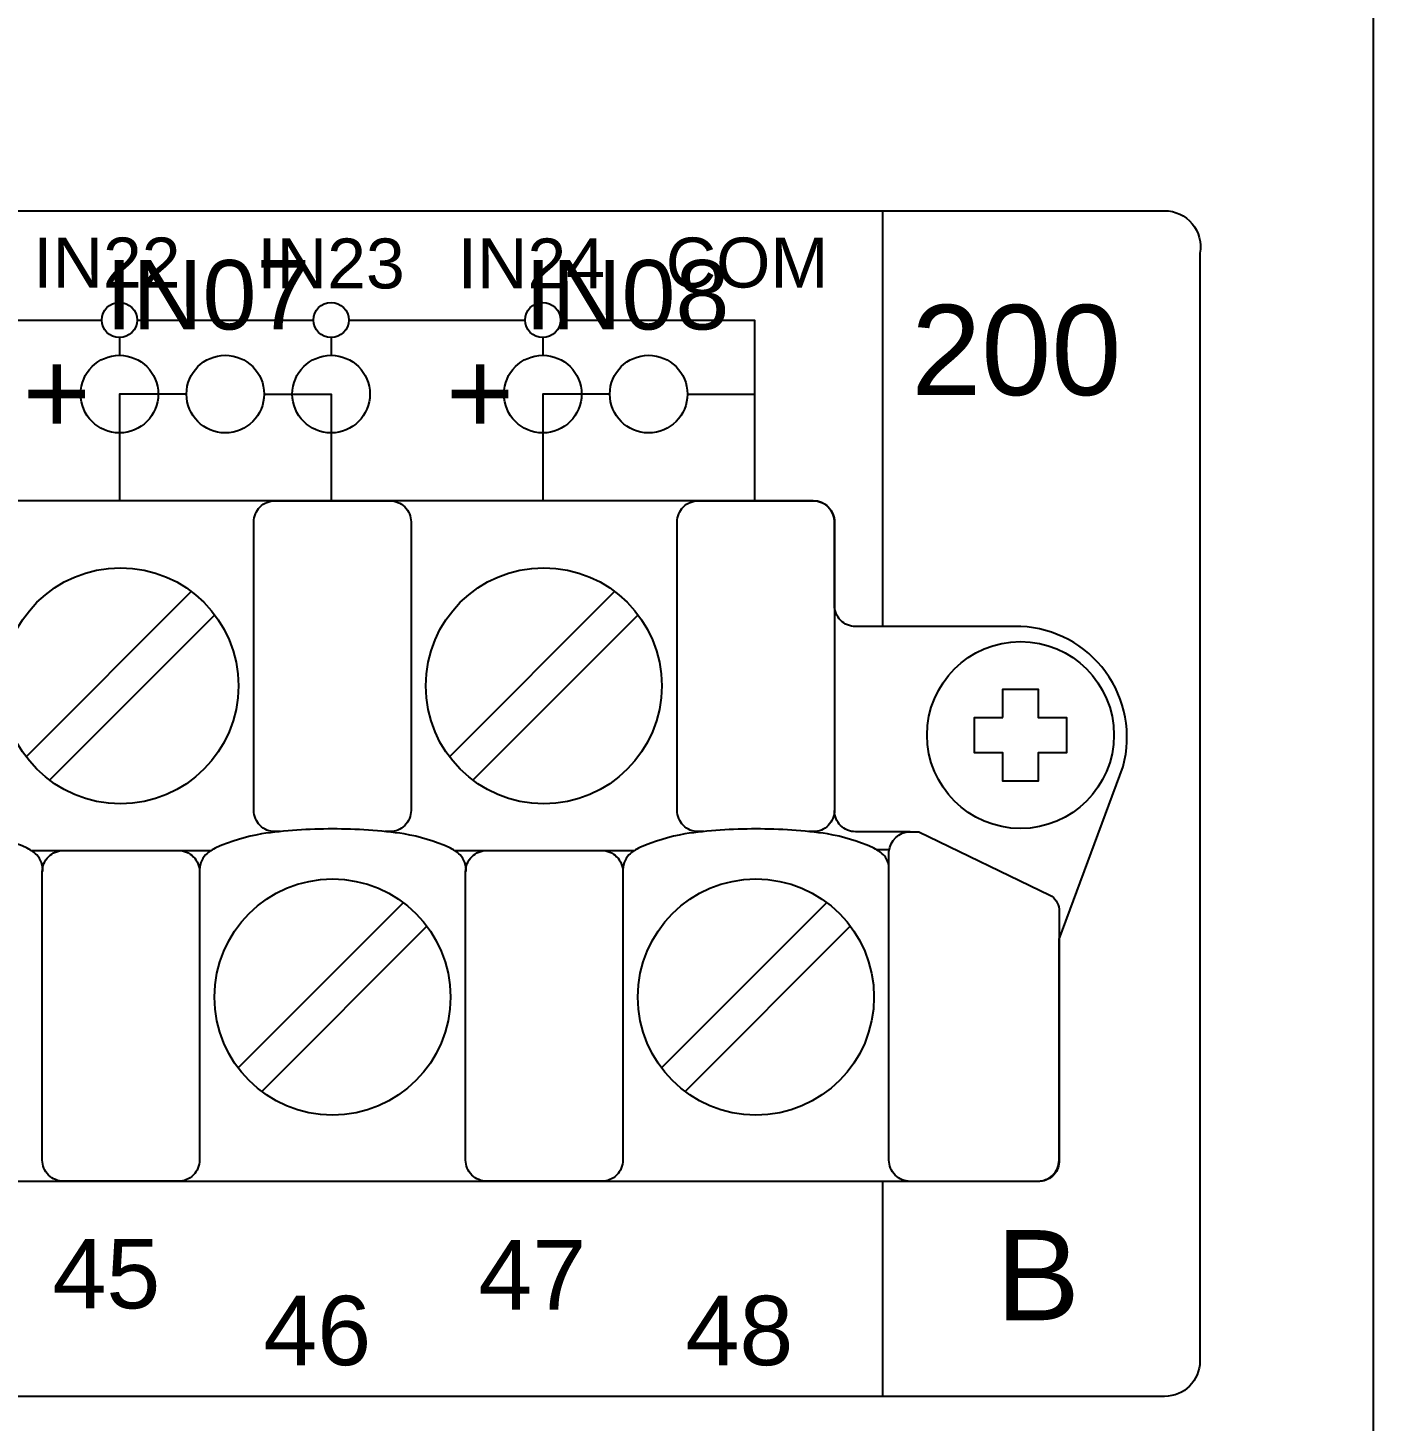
# Model space of a CAD drawing. Extents: x 1 to 47, y 1 to 35.
# Drawn here: x 42.005 to 43.912, y 14.359 to 16.333 of the extents above; entities that cross this region are included whole.
import ezdxf

# ---------------------------------------------------------------- set-up
doc = ezdxf.new("R2010")
doc.units = 0
doc.header["$MEASUREMENT"] = 0
for name, color, linetype in [('4_01__0__EMPTY', 7, 'CONTINUOUS'), ('4_02__1___8__INDEPENDENT_I', 7, 'CONTINUOUS'), ('4_03__2___8__OPTOISOLATED_', 7, 'CONTINUOUS'), ('4_04__4___24__OPTOISOLATED', 7, 'CONTINUOUS'), ('4_05__5___8__INDEPENDENT_I', 7, 'CONTINUOUS'), ('4_06__6___8__INDEPENDENT_I', 7, 'CONTINUOUS'), ('4_07__7___8__OPTOISOLATED_', 7, 'CONTINUOUS'), ('4_08__8___8__OPTOISOLATED_', 7, 'CONTINUOUS'), ('4_09__A__AUXILIARY_TRIP-CL', 7, 'CONTINUOUS'), ('4_10__B__AUXILIARY_TRIP-CL', 7, 'CONTINUOUS'), ('7_00______DWG_', 7, 'CONTINUOUS')]:
    doc.layers.add(name, color=color, linetype=linetype)
doc.styles.add('ARIAL', font='arial.ttf')

msp = doc.modelspace()

# ---------------------------------------------------------------- linework, layer by layer
at = {"layer": '4_01__0__EMPTY'}
msp.add_lwpolyline([(38.425, 14.7285, 0.414213), (38.455, 14.6985), (43.4368, 14.6985, 0.414214), (43.4668, 14.7285), (43.4668, 15.0415), (43.5577, 15.2863, 0.480048), (43.4127, 15.4845), (43.1785, 15.4845, -0.414214), (43.1485, 15.5145), (43.1485, 15.6326, 0.414212), (43.1185, 15.6626), (43.1185, 15.6627), (38.1374, 15.6627, 0.414215), (38.1074, 15.6327), (38.1075, 15.3198), (38.0166, 15.075, 0.47859), (38.1616, 14.8765), (38.395, 14.8765, -0.414214), (38.425, 14.8465)], format="xyb", close=True, dxfattribs=at)
msp.add_lwpolyline([(43.3872, 15.3555), (43.3872, 15.3958), (43.4372, 15.3958), (43.4372, 15.3555), (43.4773, 15.3555), (43.4773, 15.3056), (43.4372, 15.3056), (43.4372, 15.2656), (43.3872, 15.2656), (43.3872, 15.3056), (43.3471, 15.3056), (43.3471, 15.3555)], close=True, dxfattribs=at)
msp.add_circle((43.4122, 15.3307), 0.1324, dxfattribs=at)
at = {"layer": '4_02__1___8__INDEPENDENT_I'}
for points in [[(42.2301, 15.8138), (42.1351, 15.8138), (42.1351, 15.6627)], [(42.3401, 15.8138), (42.4351, 15.8138), (42.4351, 15.6627)], [(42.8301, 15.8138), (42.7351, 15.8138), (42.7351, 15.6627)], [(42.9401, 15.8138), (43.0351, 15.8138), (43.0351, 15.6627)], [(42.2369, 15.5343), (42.0027, 15.3001)], [(42.8369, 15.5343), (42.6027, 15.3001)], [(42.2703, 15.5009), (42.0361, 15.2667)], [(42.8703, 15.5009), (42.6361, 15.2667)], [(42.01, 15.1672), (42.2651, 15.1672)], [(42.61, 15.1672), (42.8651, 15.1672)], [(43.226, 15.1679), (43.209, 15.1679)], [(42.5375, 15.0933), (42.3033, 14.8591)], [(43.1375, 15.0933), (42.9034, 14.8591)], [(42.5709, 15.0599), (42.3368, 14.8257)], [(43.171, 15.0599), (42.9368, 14.8257)]]:
    msp.add_lwpolyline(points, dxfattribs=at)
for points in [[(38.425, 14.7285, 0.414213), (38.455, 14.6985), (43.4368, 14.6985, 0.414214), (43.4668, 14.7285), (43.4668, 15.0415), (43.5577, 15.2863, 0.480048), (43.4127, 15.4845), (43.1785, 15.4845, -0.414214), (43.1485, 15.5145), (43.1485, 15.6326, 0.414212), (43.1185, 15.6626), (43.1185, 15.6627), (38.1374, 15.6627, 0.414215), (38.1074, 15.6327), (38.1075, 15.3198), (38.0166, 15.075, 0.47859), (38.1616, 14.8765), (38.395, 14.8765, -0.414214), (38.425, 14.8465)], [(43.4401, 14.6986), (43.2558, 14.6984, -0.414214), (43.2258, 14.7284), (43.2258, 15.1655, -0.390527), (43.2558, 15.1938), (43.268, 15.1938), (43.4539, 15.1041, -0.241514), (43.4668, 15.0841), (43.4668, 14.7284, -0.422157)]]:
    msp.add_lwpolyline(points, format="xyb", close=True, dxfattribs=at)
for points in [[(42.3635, 15.1939), (42.3556, 15.1939, -0.414214), (42.3256, 15.2239), (42.3256, 15.6327, -0.414214), (42.3556, 15.6627), (42.5184, 15.6627, -0.414214), (42.5484, 15.6327), (42.5484, 15.2239, -0.414214), (42.5184, 15.1939), (42.5116, 15.1939)], [(42.9635, 15.1939), (42.9556, 15.1939, -0.414214), (42.9256, 15.2239), (42.9256, 15.6327, -0.414214), (42.9556, 15.6627), (43.1185, 15.6627, -0.414214), (43.1485, 15.6327), (43.1485, 15.2239, -0.414214), (43.1185, 15.1939), (43.1116, 15.1939)], [(43.2558, 15.1938), (43.1785, 15.1937, -0.414214), (43.1485, 15.2237)], [(42.0265, 15.1372, 0.191033), (42.018, 15.1611, 0.081668), (42.0024, 15.1713, 0.0591), (41.9387, 15.1907, 0.034646), (41.8371, 15.1977, 0.03436), (41.7364, 15.1907, 0.0591), (41.6727, 15.1713, 0.081668), (41.6571, 15.1611, 0.191033), (41.6486, 15.1372)], [(42.6265, 15.1372, 0.191033), (42.618, 15.1611, 0.081668), (42.6024, 15.1713, 0.0591), (42.5387, 15.1907, 0.034646), (42.4371, 15.1977, 0.03436), (42.3365, 15.1907, 0.0591), (42.2727, 15.1713, 0.081668), (42.2571, 15.1611, 0.191033), (42.2486, 15.1372)], [(43.2258, 15.1457, 0.127742), (43.218, 15.1611, 0.081668), (43.2024, 15.1713, 0.0591), (43.1387, 15.1907, 0.034646), (43.0372, 15.1977, 0.03436), (42.9365, 15.1907, 0.0591), (42.8728, 15.1713, 0.081668), (42.8571, 15.1611, 0.191033), (42.8486, 15.1372)], [(42.2186, 15.1672, -0.414214), (42.2486, 15.1372), (42.2486, 14.7285, -0.414214), (42.2186, 14.6985), (42.0558, 14.6985, -0.414214), (42.0258, 14.7285), (42.0258, 15.1372, -0.414214), (42.0558, 15.1672)], [(42.8186, 15.1672, -0.414214), (42.8486, 15.1372), (42.8486, 14.7285, -0.414214), (42.8186, 14.6985), (42.6558, 14.6985, -0.414214), (42.6258, 14.7285), (42.6258, 15.1372, -0.414214), (42.6558, 15.1672)]]:
    msp.add_lwpolyline(points, format="xyb", dxfattribs=at)
msp.add_lwpolyline([(43.3872, 15.3555), (43.3872, 15.3958), (43.4372, 15.3958), (43.4372, 15.3555), (43.4773, 15.3555), (43.4773, 15.3056), (43.4372, 15.3056), (43.4372, 15.2656), (43.3872, 15.2656), (43.3872, 15.3056), (43.3471, 15.3056), (43.3471, 15.3555)], close=True, dxfattribs=at)
for centre, radius in [((42.2851, 15.8138), 0.055), ((42.8851, 15.8138), 0.055), ((42.1365, 15.4005), 0.1673), ((42.7365, 15.4005), 0.1673), ((43.4122, 15.3307), 0.1324), ((42.4371, 14.9595), 0.1673), ((43.0372, 14.9595), 0.1673)]:
    msp.add_circle(centre, radius, dxfattribs=at)
at = {"layer": '4_03__2___8__OPTOISOLATED_'}
for points in [[(42.2301, 15.8138), (42.1351, 15.8138), (42.1351, 15.6627)], [(42.3401, 15.8138), (42.4351, 15.8138), (42.4351, 15.6627)], [(42.8301, 15.8138), (42.7351, 15.8138), (42.7351, 15.6627)], [(42.9401, 15.8138), (43.0351, 15.8138), (43.0351, 15.6627)], [(42.2369, 15.5343), (42.0027, 15.3001)], [(42.8369, 15.5343), (42.6027, 15.3001)], [(42.2703, 15.5009), (42.0361, 15.2667)], [(42.8703, 15.5009), (42.6361, 15.2667)], [(42.01, 15.1672), (42.2651, 15.1672)], [(42.61, 15.1672), (42.8651, 15.1672)], [(43.226, 15.1679), (43.209, 15.1679)], [(42.5375, 15.0933), (42.3033, 14.8591)], [(43.1375, 15.0933), (42.9034, 14.8591)], [(42.5709, 15.0599), (42.3368, 14.8257)], [(43.171, 15.0599), (42.9368, 14.8257)]]:
    msp.add_lwpolyline(points, dxfattribs=at)
for points in [[(38.425, 14.7285, 0.414213), (38.455, 14.6985), (43.4368, 14.6985, 0.414214), (43.4668, 14.7285), (43.4668, 15.0415), (43.5577, 15.2863, 0.480048), (43.4127, 15.4845), (43.1785, 15.4845, -0.414214), (43.1485, 15.5145), (43.1485, 15.6326, 0.414212), (43.1185, 15.6626), (43.1185, 15.6627), (38.1374, 15.6627, 0.414215), (38.1074, 15.6327), (38.1075, 15.3198), (38.0166, 15.075, 0.47859), (38.1616, 14.8765), (38.395, 14.8765, -0.414214), (38.425, 14.8465)], [(43.4401, 14.6986), (43.2558, 14.6984, -0.414214), (43.2258, 14.7284), (43.2258, 15.1655, -0.390527), (43.2558, 15.1938), (43.268, 15.1938), (43.4539, 15.1041, -0.241514), (43.4668, 15.0841), (43.4668, 14.7284, -0.422157)]]:
    msp.add_lwpolyline(points, format="xyb", close=True, dxfattribs=at)
for points in [[(42.3635, 15.1939), (42.3556, 15.1939, -0.414214), (42.3256, 15.2239), (42.3256, 15.6327, -0.414214), (42.3556, 15.6627), (42.5184, 15.6627, -0.414214), (42.5484, 15.6327), (42.5484, 15.2239, -0.414214), (42.5184, 15.1939), (42.5116, 15.1939)], [(42.9635, 15.1939), (42.9556, 15.1939, -0.414214), (42.9256, 15.2239), (42.9256, 15.6327, -0.414214), (42.9556, 15.6627), (43.1185, 15.6627, -0.414214), (43.1485, 15.6327), (43.1485, 15.2239, -0.414214), (43.1185, 15.1939), (43.1116, 15.1939)], [(43.2558, 15.1938), (43.1785, 15.1937, -0.414214), (43.1485, 15.2237)], [(42.0265, 15.1372, 0.191033), (42.018, 15.1611, 0.081668), (42.0024, 15.1713, 0.0591), (41.9387, 15.1907, 0.034646), (41.8371, 15.1977, 0.03436), (41.7364, 15.1907, 0.0591), (41.6727, 15.1713, 0.081668), (41.6571, 15.1611, 0.191033), (41.6486, 15.1372)], [(42.6265, 15.1372, 0.191033), (42.618, 15.1611, 0.081668), (42.6024, 15.1713, 0.0591), (42.5387, 15.1907, 0.034646), (42.4371, 15.1977, 0.03436), (42.3365, 15.1907, 0.0591), (42.2727, 15.1713, 0.081668), (42.2571, 15.1611, 0.191033), (42.2486, 15.1372)], [(43.2258, 15.1457, 0.127742), (43.218, 15.1611, 0.081668), (43.2024, 15.1713, 0.0591), (43.1387, 15.1907, 0.034646), (43.0372, 15.1977, 0.03436), (42.9365, 15.1907, 0.0591), (42.8728, 15.1713, 0.081668), (42.8571, 15.1611, 0.191033), (42.8486, 15.1372)], [(42.2186, 15.1672, -0.414214), (42.2486, 15.1372), (42.2486, 14.7285, -0.414214), (42.2186, 14.6985), (42.0558, 14.6985, -0.414214), (42.0258, 14.7285), (42.0258, 15.1372, -0.414214), (42.0558, 15.1672)], [(42.8186, 15.1672, -0.414214), (42.8486, 15.1372), (42.8486, 14.7285, -0.414214), (42.8186, 14.6985), (42.6558, 14.6985, -0.414214), (42.6258, 14.7285), (42.6258, 15.1372, -0.414214), (42.6558, 15.1672)]]:
    msp.add_lwpolyline(points, format="xyb", dxfattribs=at)
msp.add_lwpolyline([(43.3872, 15.3555), (43.3872, 15.3958), (43.4372, 15.3958), (43.4372, 15.3555), (43.4773, 15.3555), (43.4773, 15.3056), (43.4372, 15.3056), (43.4372, 15.2656), (43.3872, 15.2656), (43.3872, 15.3056), (43.3471, 15.3056), (43.3471, 15.3555)], close=True, dxfattribs=at)
for centre, radius in [((42.2851, 15.8138), 0.055), ((42.8851, 15.8138), 0.055), ((42.1365, 15.4005), 0.1673), ((42.7365, 15.4005), 0.1673), ((43.4122, 15.3307), 0.1324), ((42.4371, 14.9595), 0.1673), ((43.0372, 14.9595), 0.1673)]:
    msp.add_circle(centre, radius, dxfattribs=at)
at = {"layer": '4_04__4___24__OPTOISOLATED'}
for points in [[(41.8601, 15.9188), (42.1101, 15.9188)], [(42.1601, 15.9188), (42.4101, 15.9188)], [(42.4601, 15.9188), (42.7101, 15.9188)], [(42.7601, 15.9188), (43.0351, 15.9188), (43.0351, 15.6627)], [(42.1351, 15.8938), (42.1351, 15.8688)], [(42.4351, 15.8938), (42.4351, 15.8688)], [(42.7351, 15.8938), (42.7351, 15.8688)], [(42.1351, 15.7588), (42.1351, 15.6627)], [(42.4351, 15.7588), (42.4351, 15.6627)], [(42.7351, 15.7588), (42.7351, 15.6627)], [(42.2369, 15.5343), (42.0027, 15.3001)], [(42.8369, 15.5343), (42.6027, 15.3001)], [(42.2703, 15.5009), (42.0361, 15.2667)], [(42.8703, 15.5009), (42.6361, 15.2667)], [(42.01, 15.1672), (42.2651, 15.1672)], [(42.61, 15.1672), (42.8651, 15.1672)], [(43.226, 15.1679), (43.209, 15.1679)], [(42.5375, 15.0933), (42.3033, 14.8591)], [(43.1375, 15.0933), (42.9034, 14.8591)], [(42.5709, 15.0599), (42.3368, 14.8257)], [(43.171, 15.0599), (42.9368, 14.8257)]]:
    msp.add_lwpolyline(points, dxfattribs=at)
for points in [[(38.425, 14.7285, 0.414213), (38.455, 14.6985), (43.4368, 14.6985, 0.414214), (43.4668, 14.7285), (43.4668, 15.0415), (43.5577, 15.2863, 0.480048), (43.4127, 15.4845), (43.1785, 15.4845, -0.414214), (43.1485, 15.5145), (43.1485, 15.6326, 0.414212), (43.1185, 15.6626), (43.1185, 15.6627), (38.1374, 15.6627, 0.414215), (38.1074, 15.6327), (38.1075, 15.3198), (38.0166, 15.075, 0.47859), (38.1616, 14.8765), (38.395, 14.8765, -0.414214), (38.425, 14.8465)], [(43.4401, 14.6986), (43.2558, 14.6984, -0.414214), (43.2258, 14.7284), (43.2258, 15.1655, -0.390527), (43.2558, 15.1938), (43.268, 15.1938), (43.4539, 15.1041, -0.241514), (43.4668, 15.0841), (43.4668, 14.7284, -0.422157)]]:
    msp.add_lwpolyline(points, format="xyb", close=True, dxfattribs=at)
for points in [[(42.3635, 15.1939), (42.3556, 15.1939, -0.414214), (42.3256, 15.2239), (42.3256, 15.6327, -0.414214), (42.3556, 15.6627), (42.5184, 15.6627, -0.414214), (42.5484, 15.6327), (42.5484, 15.2239, -0.414214), (42.5184, 15.1939), (42.5116, 15.1939)], [(42.9635, 15.1939), (42.9556, 15.1939, -0.414214), (42.9256, 15.2239), (42.9256, 15.6327, -0.414214), (42.9556, 15.6627), (43.1185, 15.6627, -0.414214), (43.1485, 15.6327), (43.1485, 15.2239, -0.414214), (43.1185, 15.1939), (43.1116, 15.1939)], [(43.2558, 15.1938), (43.1785, 15.1937, -0.414214), (43.1485, 15.2237)], [(42.0265, 15.1372, 0.191033), (42.018, 15.1611, 0.081668), (42.0024, 15.1713, 0.0591), (41.9387, 15.1907, 0.034646), (41.8371, 15.1977, 0.03436), (41.7364, 15.1907, 0.0591), (41.6727, 15.1713, 0.081668), (41.6571, 15.1611, 0.191033), (41.6486, 15.1372)], [(42.6265, 15.1372, 0.191033), (42.618, 15.1611, 0.081668), (42.6024, 15.1713, 0.0591), (42.5387, 15.1907, 0.034646), (42.4371, 15.1977, 0.03436), (42.3365, 15.1907, 0.0591), (42.2727, 15.1713, 0.081668), (42.2571, 15.1611, 0.191033), (42.2486, 15.1372)], [(43.2258, 15.1457, 0.127742), (43.218, 15.1611, 0.081668), (43.2024, 15.1713, 0.0591), (43.1387, 15.1907, 0.034646), (43.0372, 15.1977, 0.03436), (42.9365, 15.1907, 0.0591), (42.8728, 15.1713, 0.081668), (42.8571, 15.1611, 0.191033), (42.8486, 15.1372)], [(42.2186, 15.1672, -0.414214), (42.2486, 15.1372), (42.2486, 14.7285, -0.414214), (42.2186, 14.6985), (42.0558, 14.6985, -0.414214), (42.0258, 14.7285), (42.0258, 15.1372, -0.414214), (42.0558, 15.1672)], [(42.8186, 15.1672, -0.414214), (42.8486, 15.1372), (42.8486, 14.7285, -0.414214), (42.8186, 14.6985), (42.6558, 14.6985, -0.414214), (42.6258, 14.7285), (42.6258, 15.1372, -0.414214), (42.6558, 15.1672)]]:
    msp.add_lwpolyline(points, format="xyb", dxfattribs=at)
msp.add_lwpolyline([(43.3872, 15.3555), (43.3872, 15.3958), (43.4372, 15.3958), (43.4372, 15.3555), (43.4773, 15.3555), (43.4773, 15.3056), (43.4372, 15.3056), (43.4372, 15.2656), (43.3872, 15.2656), (43.3872, 15.3056), (43.3471, 15.3056), (43.3471, 15.3555)], close=True, dxfattribs=at)
for centre, radius in [((42.1351, 15.9188), 0.025), ((42.4351, 15.9188), 0.025), ((42.7351, 15.9188), 0.025), ((42.1351, 15.8138), 0.055), ((42.4351, 15.8138), 0.055), ((42.7351, 15.8138), 0.055), ((42.1365, 15.4005), 0.1673), ((42.7365, 15.4005), 0.1673), ((43.4122, 15.3307), 0.1324), ((42.4371, 14.9595), 0.1673), ((43.0372, 14.9595), 0.1673)]:
    msp.add_circle(centre, radius, dxfattribs=at)
at = {"layer": '4_05__5___8__INDEPENDENT_I'}
for points in [[(42.2301, 15.8138), (42.1351, 15.8138), (42.1351, 15.6627)], [(42.3401, 15.8138), (42.4351, 15.8138), (42.4351, 15.6627)], [(42.8301, 15.8138), (42.7351, 15.8138), (42.7351, 15.6627)], [(42.9401, 15.8138), (43.0351, 15.8138), (43.0351, 15.6627)], [(42.2369, 15.5343), (42.0027, 15.3001)], [(42.8369, 15.5343), (42.6027, 15.3001)], [(42.2703, 15.5009), (42.0361, 15.2667)], [(42.8703, 15.5009), (42.6361, 15.2667)], [(42.01, 15.1672), (42.2651, 15.1672)], [(42.61, 15.1672), (42.8651, 15.1672)], [(43.226, 15.1679), (43.209, 15.1679)], [(42.5375, 15.0933), (42.3033, 14.8591)], [(43.1375, 15.0933), (42.9034, 14.8591)], [(42.5709, 15.0599), (42.3368, 14.8257)], [(43.171, 15.0599), (42.9368, 14.8257)]]:
    msp.add_lwpolyline(points, dxfattribs=at)
for points in [[(38.425, 14.7285, 0.414213), (38.455, 14.6985), (43.4368, 14.6985, 0.414214), (43.4668, 14.7285), (43.4668, 15.0415), (43.5577, 15.2863, 0.480048), (43.4127, 15.4845), (43.1785, 15.4845, -0.414214), (43.1485, 15.5145), (43.1485, 15.6326, 0.414212), (43.1185, 15.6626), (43.1185, 15.6627), (38.1374, 15.6627, 0.414215), (38.1074, 15.6327), (38.1075, 15.3198), (38.0166, 15.075, 0.47859), (38.1616, 14.8765), (38.395, 14.8765, -0.414214), (38.425, 14.8465)], [(43.4401, 14.6986), (43.2558, 14.6984, -0.414214), (43.2258, 14.7284), (43.2258, 15.1655, -0.390527), (43.2558, 15.1938), (43.268, 15.1938), (43.4539, 15.1041, -0.241514), (43.4668, 15.0841), (43.4668, 14.7284, -0.422157)]]:
    msp.add_lwpolyline(points, format="xyb", close=True, dxfattribs=at)
for points in [[(42.3635, 15.1939), (42.3556, 15.1939, -0.414214), (42.3256, 15.2239), (42.3256, 15.6327, -0.414214), (42.3556, 15.6627), (42.5184, 15.6627, -0.414214), (42.5484, 15.6327), (42.5484, 15.2239, -0.414214), (42.5184, 15.1939), (42.5116, 15.1939)], [(42.9635, 15.1939), (42.9556, 15.1939, -0.414214), (42.9256, 15.2239), (42.9256, 15.6327, -0.414214), (42.9556, 15.6627), (43.1185, 15.6627, -0.414214), (43.1485, 15.6327), (43.1485, 15.2239, -0.414214), (43.1185, 15.1939), (43.1116, 15.1939)], [(43.2558, 15.1938), (43.1785, 15.1937, -0.414214), (43.1485, 15.2237)], [(42.0265, 15.1372, 0.191033), (42.018, 15.1611, 0.081668), (42.0024, 15.1713, 0.0591), (41.9387, 15.1907, 0.034646), (41.8371, 15.1977, 0.03436), (41.7364, 15.1907, 0.0591), (41.6727, 15.1713, 0.081668), (41.6571, 15.1611, 0.191033), (41.6486, 15.1372)], [(42.6265, 15.1372, 0.191033), (42.618, 15.1611, 0.081668), (42.6024, 15.1713, 0.0591), (42.5387, 15.1907, 0.034646), (42.4371, 15.1977, 0.03436), (42.3365, 15.1907, 0.0591), (42.2727, 15.1713, 0.081668), (42.2571, 15.1611, 0.191033), (42.2486, 15.1372)], [(43.2258, 15.1457, 0.127742), (43.218, 15.1611, 0.081668), (43.2024, 15.1713, 0.0591), (43.1387, 15.1907, 0.034646), (43.0372, 15.1977, 0.03436), (42.9365, 15.1907, 0.0591), (42.8728, 15.1713, 0.081668), (42.8571, 15.1611, 0.191033), (42.8486, 15.1372)], [(42.2186, 15.1672, -0.414214), (42.2486, 15.1372), (42.2486, 14.7285, -0.414214), (42.2186, 14.6985), (42.0558, 14.6985, -0.414214), (42.0258, 14.7285), (42.0258, 15.1372, -0.414214), (42.0558, 15.1672)], [(42.8186, 15.1672, -0.414214), (42.8486, 15.1372), (42.8486, 14.7285, -0.414214), (42.8186, 14.6985), (42.6558, 14.6985, -0.414214), (42.6258, 14.7285), (42.6258, 15.1372, -0.414214), (42.6558, 15.1672)]]:
    msp.add_lwpolyline(points, format="xyb", dxfattribs=at)
msp.add_lwpolyline([(43.3872, 15.3555), (43.3872, 15.3958), (43.4372, 15.3958), (43.4372, 15.3555), (43.4773, 15.3555), (43.4773, 15.3056), (43.4372, 15.3056), (43.4372, 15.2656), (43.3872, 15.2656), (43.3872, 15.3056), (43.3471, 15.3056), (43.3471, 15.3555)], close=True, dxfattribs=at)
for centre, radius in [((42.2851, 15.8138), 0.055), ((42.8851, 15.8138), 0.055), ((42.1365, 15.4005), 0.1673), ((42.7365, 15.4005), 0.1673), ((43.4122, 15.3307), 0.1324), ((42.4371, 14.9595), 0.1673), ((43.0372, 14.9595), 0.1673)]:
    msp.add_circle(centre, radius, dxfattribs=at)
at = {"layer": '4_06__6___8__INDEPENDENT_I'}
for points in [[(42.2301, 15.8138), (42.1351, 15.8138), (42.1351, 15.6627)], [(42.3401, 15.8138), (42.4351, 15.8138), (42.4351, 15.6627)], [(42.8301, 15.8138), (42.7351, 15.8138), (42.7351, 15.6627)], [(42.9401, 15.8138), (43.0351, 15.8138), (43.0351, 15.6627)], [(42.2369, 15.5343), (42.0027, 15.3001)], [(42.8369, 15.5343), (42.6027, 15.3001)], [(42.2703, 15.5009), (42.0361, 15.2667)], [(42.8703, 15.5009), (42.6361, 15.2667)], [(42.01, 15.1672), (42.2651, 15.1672)], [(42.61, 15.1672), (42.8651, 15.1672)], [(43.226, 15.1679), (43.209, 15.1679)], [(42.5375, 15.0933), (42.3033, 14.8591)], [(43.1375, 15.0933), (42.9034, 14.8591)], [(42.5709, 15.0599), (42.3368, 14.8257)], [(43.171, 15.0599), (42.9368, 14.8257)]]:
    msp.add_lwpolyline(points, dxfattribs=at)
for points in [[(38.425, 14.7285, 0.414213), (38.455, 14.6985), (43.4368, 14.6985, 0.414214), (43.4668, 14.7285), (43.4668, 15.0415), (43.5577, 15.2863, 0.480048), (43.4127, 15.4845), (43.1785, 15.4845, -0.414214), (43.1485, 15.5145), (43.1485, 15.6326, 0.414212), (43.1185, 15.6626), (43.1185, 15.6627), (38.1374, 15.6627, 0.414215), (38.1074, 15.6327), (38.1075, 15.3198), (38.0166, 15.075, 0.47859), (38.1616, 14.8765), (38.395, 14.8765, -0.414214), (38.425, 14.8465)], [(43.4401, 14.6986), (43.2558, 14.6984, -0.414214), (43.2258, 14.7284), (43.2258, 15.1655, -0.390527), (43.2558, 15.1938), (43.268, 15.1938), (43.4539, 15.1041, -0.241514), (43.4668, 15.0841), (43.4668, 14.7284, -0.422157)]]:
    msp.add_lwpolyline(points, format="xyb", close=True, dxfattribs=at)
for points in [[(42.3635, 15.1939), (42.3556, 15.1939, -0.414214), (42.3256, 15.2239), (42.3256, 15.6327, -0.414214), (42.3556, 15.6627), (42.5184, 15.6627, -0.414214), (42.5484, 15.6327), (42.5484, 15.2239, -0.414214), (42.5184, 15.1939), (42.5116, 15.1939)], [(42.9635, 15.1939), (42.9556, 15.1939, -0.414214), (42.9256, 15.2239), (42.9256, 15.6327, -0.414214), (42.9556, 15.6627), (43.1185, 15.6627, -0.414214), (43.1485, 15.6327), (43.1485, 15.2239, -0.414214), (43.1185, 15.1939), (43.1116, 15.1939)], [(43.2558, 15.1938), (43.1785, 15.1937, -0.414214), (43.1485, 15.2237)], [(42.0265, 15.1372, 0.191033), (42.018, 15.1611, 0.081668), (42.0024, 15.1713, 0.0591), (41.9387, 15.1907, 0.034646), (41.8371, 15.1977, 0.03436), (41.7364, 15.1907, 0.0591), (41.6727, 15.1713, 0.081668), (41.6571, 15.1611, 0.191033), (41.6486, 15.1372)], [(42.6265, 15.1372, 0.191033), (42.618, 15.1611, 0.081668), (42.6024, 15.1713, 0.0591), (42.5387, 15.1907, 0.034646), (42.4371, 15.1977, 0.03436), (42.3365, 15.1907, 0.0591), (42.2727, 15.1713, 0.081668), (42.2571, 15.1611, 0.191033), (42.2486, 15.1372)], [(43.2258, 15.1457, 0.127742), (43.218, 15.1611, 0.081668), (43.2024, 15.1713, 0.0591), (43.1387, 15.1907, 0.034646), (43.0372, 15.1977, 0.03436), (42.9365, 15.1907, 0.0591), (42.8728, 15.1713, 0.081668), (42.8571, 15.1611, 0.191033), (42.8486, 15.1372)], [(42.2186, 15.1672, -0.414214), (42.2486, 15.1372), (42.2486, 14.7285, -0.414214), (42.2186, 14.6985), (42.0558, 14.6985, -0.414214), (42.0258, 14.7285), (42.0258, 15.1372, -0.414214), (42.0558, 15.1672)], [(42.8186, 15.1672, -0.414214), (42.8486, 15.1372), (42.8486, 14.7285, -0.414214), (42.8186, 14.6985), (42.6558, 14.6985, -0.414214), (42.6258, 14.7285), (42.6258, 15.1372, -0.414214), (42.6558, 15.1672)]]:
    msp.add_lwpolyline(points, format="xyb", dxfattribs=at)
msp.add_lwpolyline([(43.3872, 15.3555), (43.3872, 15.3958), (43.4372, 15.3958), (43.4372, 15.3555), (43.4773, 15.3555), (43.4773, 15.3056), (43.4372, 15.3056), (43.4372, 15.2656), (43.3872, 15.2656), (43.3872, 15.3056), (43.3471, 15.3056), (43.3471, 15.3555)], close=True, dxfattribs=at)
for centre, radius in [((42.2851, 15.8138), 0.055), ((42.8851, 15.8138), 0.055), ((42.1365, 15.4005), 0.1673), ((42.7365, 15.4005), 0.1673), ((43.4122, 15.3307), 0.1324), ((42.4371, 14.9595), 0.1673), ((43.0372, 14.9595), 0.1673)]:
    msp.add_circle(centre, radius, dxfattribs=at)
at = {"layer": '4_07__7___8__OPTOISOLATED_'}
for points in [[(42.2301, 15.8138), (42.1351, 15.8138), (42.1351, 15.6627)], [(42.3401, 15.8138), (42.4351, 15.8138), (42.4351, 15.6627)], [(42.8301, 15.8138), (42.7351, 15.8138), (42.7351, 15.6627)], [(42.9401, 15.8138), (43.0351, 15.8138), (43.0351, 15.6627)], [(42.2369, 15.5343), (42.0027, 15.3001)], [(42.8369, 15.5343), (42.6027, 15.3001)], [(42.2703, 15.5009), (42.0361, 15.2667)], [(42.8703, 15.5009), (42.6361, 15.2667)], [(42.01, 15.1672), (42.2651, 15.1672)], [(42.61, 15.1672), (42.8651, 15.1672)], [(43.226, 15.1679), (43.209, 15.1679)], [(42.5375, 15.0933), (42.3033, 14.8591)], [(43.1375, 15.0933), (42.9034, 14.8591)], [(42.5709, 15.0599), (42.3368, 14.8257)], [(43.171, 15.0599), (42.9368, 14.8257)]]:
    msp.add_lwpolyline(points, dxfattribs=at)
for points in [[(38.425, 14.7285, 0.414213), (38.455, 14.6985), (43.4368, 14.6985, 0.414214), (43.4668, 14.7285), (43.4668, 15.0415), (43.5577, 15.2863, 0.480048), (43.4127, 15.4845), (43.1785, 15.4845, -0.414214), (43.1485, 15.5145), (43.1485, 15.6326, 0.414212), (43.1185, 15.6626), (43.1185, 15.6627), (38.1374, 15.6627, 0.414215), (38.1074, 15.6327), (38.1075, 15.3198), (38.0166, 15.075, 0.47859), (38.1616, 14.8765), (38.395, 14.8765, -0.414214), (38.425, 14.8465)], [(43.4401, 14.6986), (43.2558, 14.6984, -0.414214), (43.2258, 14.7284), (43.2258, 15.1655, -0.390527), (43.2558, 15.1938), (43.268, 15.1938), (43.4539, 15.1041, -0.241514), (43.4668, 15.0841), (43.4668, 14.7284, -0.422157)]]:
    msp.add_lwpolyline(points, format="xyb", close=True, dxfattribs=at)
for points in [[(42.3635, 15.1939), (42.3556, 15.1939, -0.414214), (42.3256, 15.2239), (42.3256, 15.6327, -0.414214), (42.3556, 15.6627), (42.5184, 15.6627, -0.414214), (42.5484, 15.6327), (42.5484, 15.2239, -0.414214), (42.5184, 15.1939), (42.5116, 15.1939)], [(42.9635, 15.1939), (42.9556, 15.1939, -0.414214), (42.9256, 15.2239), (42.9256, 15.6327, -0.414214), (42.9556, 15.6627), (43.1185, 15.6627, -0.414214), (43.1485, 15.6327), (43.1485, 15.2239, -0.414214), (43.1185, 15.1939), (43.1116, 15.1939)], [(43.2558, 15.1938), (43.1785, 15.1937, -0.414214), (43.1485, 15.2237)], [(42.0265, 15.1372, 0.191033), (42.018, 15.1611, 0.081668), (42.0024, 15.1713, 0.0591), (41.9387, 15.1907, 0.034646), (41.8371, 15.1977, 0.03436), (41.7364, 15.1907, 0.0591), (41.6727, 15.1713, 0.081668), (41.6571, 15.1611, 0.191033), (41.6486, 15.1372)], [(42.6265, 15.1372, 0.191033), (42.618, 15.1611, 0.081668), (42.6024, 15.1713, 0.0591), (42.5387, 15.1907, 0.034646), (42.4371, 15.1977, 0.03436), (42.3365, 15.1907, 0.0591), (42.2727, 15.1713, 0.081668), (42.2571, 15.1611, 0.191033), (42.2486, 15.1372)], [(43.2258, 15.1457, 0.127742), (43.218, 15.1611, 0.081668), (43.2024, 15.1713, 0.0591), (43.1387, 15.1907, 0.034646), (43.0372, 15.1977, 0.03436), (42.9365, 15.1907, 0.0591), (42.8728, 15.1713, 0.081668), (42.8571, 15.1611, 0.191033), (42.8486, 15.1372)], [(42.2186, 15.1672, -0.414214), (42.2486, 15.1372), (42.2486, 14.7285, -0.414214), (42.2186, 14.6985), (42.0558, 14.6985, -0.414214), (42.0258, 14.7285), (42.0258, 15.1372, -0.414214), (42.0558, 15.1672)], [(42.8186, 15.1672, -0.414214), (42.8486, 15.1372), (42.8486, 14.7285, -0.414214), (42.8186, 14.6985), (42.6558, 14.6985, -0.414214), (42.6258, 14.7285), (42.6258, 15.1372, -0.414214), (42.6558, 15.1672)]]:
    msp.add_lwpolyline(points, format="xyb", dxfattribs=at)
msp.add_lwpolyline([(43.3872, 15.3555), (43.3872, 15.3958), (43.4372, 15.3958), (43.4372, 15.3555), (43.4773, 15.3555), (43.4773, 15.3056), (43.4372, 15.3056), (43.4372, 15.2656), (43.3872, 15.2656), (43.3872, 15.3056), (43.3471, 15.3056), (43.3471, 15.3555)], close=True, dxfattribs=at)
for centre, radius in [((42.2851, 15.8138), 0.055), ((42.8851, 15.8138), 0.055), ((42.1365, 15.4005), 0.1673), ((42.7365, 15.4005), 0.1673), ((43.4122, 15.3307), 0.1324), ((42.4371, 14.9595), 0.1673), ((43.0372, 14.9595), 0.1673)]:
    msp.add_circle(centre, radius, dxfattribs=at)
at = {"layer": '4_08__8___8__OPTOISOLATED_'}
for points in [[(42.2301, 15.8138), (42.1351, 15.8138), (42.1351, 15.6627)], [(42.3401, 15.8138), (42.4351, 15.8138), (42.4351, 15.6627)], [(42.8301, 15.8138), (42.7351, 15.8138), (42.7351, 15.6627)], [(42.9401, 15.8138), (43.0351, 15.8138), (43.0351, 15.6627)], [(42.2369, 15.5343), (42.0027, 15.3001)], [(42.8369, 15.5343), (42.6027, 15.3001)], [(42.2703, 15.5009), (42.0361, 15.2667)], [(42.8703, 15.5009), (42.6361, 15.2667)], [(42.01, 15.1672), (42.2651, 15.1672)], [(42.61, 15.1672), (42.8651, 15.1672)], [(43.226, 15.1679), (43.209, 15.1679)], [(42.5375, 15.0933), (42.3033, 14.8591)], [(43.1375, 15.0933), (42.9034, 14.8591)], [(42.5709, 15.0599), (42.3368, 14.8257)], [(43.171, 15.0599), (42.9368, 14.8257)]]:
    msp.add_lwpolyline(points, dxfattribs=at)
for points in [[(38.425, 14.7285, 0.414213), (38.455, 14.6985), (43.4368, 14.6985, 0.414214), (43.4668, 14.7285), (43.4668, 15.0415), (43.5577, 15.2863, 0.480048), (43.4127, 15.4845), (43.1785, 15.4845, -0.414214), (43.1485, 15.5145), (43.1485, 15.6326, 0.414212), (43.1185, 15.6626), (43.1185, 15.6627), (38.1374, 15.6627, 0.414215), (38.1074, 15.6327), (38.1075, 15.3198), (38.0166, 15.075, 0.47859), (38.1616, 14.8765), (38.395, 14.8765, -0.414214), (38.425, 14.8465)], [(43.4401, 14.6986), (43.2558, 14.6984, -0.414214), (43.2258, 14.7284), (43.2258, 15.1655, -0.390527), (43.2558, 15.1938), (43.268, 15.1938), (43.4539, 15.1041, -0.241514), (43.4668, 15.0841), (43.4668, 14.7284, -0.422157)]]:
    msp.add_lwpolyline(points, format="xyb", close=True, dxfattribs=at)
for points in [[(42.3635, 15.1939), (42.3556, 15.1939, -0.414214), (42.3256, 15.2239), (42.3256, 15.6327, -0.414214), (42.3556, 15.6627), (42.5184, 15.6627, -0.414214), (42.5484, 15.6327), (42.5484, 15.2239, -0.414214), (42.5184, 15.1939), (42.5116, 15.1939)], [(42.9635, 15.1939), (42.9556, 15.1939, -0.414214), (42.9256, 15.2239), (42.9256, 15.6327, -0.414214), (42.9556, 15.6627), (43.1185, 15.6627, -0.414214), (43.1485, 15.6327), (43.1485, 15.2239, -0.414214), (43.1185, 15.1939), (43.1116, 15.1939)], [(43.2558, 15.1938), (43.1785, 15.1937, -0.414214), (43.1485, 15.2237)], [(42.0265, 15.1372, 0.191033), (42.018, 15.1611, 0.081668), (42.0024, 15.1713, 0.0591), (41.9387, 15.1907, 0.034646), (41.8371, 15.1977, 0.03436), (41.7364, 15.1907, 0.0591), (41.6727, 15.1713, 0.081668), (41.6571, 15.1611, 0.191033), (41.6486, 15.1372)], [(42.6265, 15.1372, 0.191033), (42.618, 15.1611, 0.081668), (42.6024, 15.1713, 0.0591), (42.5387, 15.1907, 0.034646), (42.4371, 15.1977, 0.03436), (42.3365, 15.1907, 0.0591), (42.2727, 15.1713, 0.081668), (42.2571, 15.1611, 0.191033), (42.2486, 15.1372)], [(43.2258, 15.1457, 0.127742), (43.218, 15.1611, 0.081668), (43.2024, 15.1713, 0.0591), (43.1387, 15.1907, 0.034646), (43.0372, 15.1977, 0.03436), (42.9365, 15.1907, 0.0591), (42.8728, 15.1713, 0.081668), (42.8571, 15.1611, 0.191033), (42.8486, 15.1372)], [(42.2186, 15.1672, -0.414214), (42.2486, 15.1372), (42.2486, 14.7285, -0.414214), (42.2186, 14.6985), (42.0558, 14.6985, -0.414214), (42.0258, 14.7285), (42.0258, 15.1372, -0.414214), (42.0558, 15.1672)], [(42.8186, 15.1672, -0.414214), (42.8486, 15.1372), (42.8486, 14.7285, -0.414214), (42.8186, 14.6985), (42.6558, 14.6985, -0.414214), (42.6258, 14.7285), (42.6258, 15.1372, -0.414214), (42.6558, 15.1672)]]:
    msp.add_lwpolyline(points, format="xyb", dxfattribs=at)
msp.add_lwpolyline([(43.3872, 15.3555), (43.3872, 15.3958), (43.4372, 15.3958), (43.4372, 15.3555), (43.4773, 15.3555), (43.4773, 15.3056), (43.4372, 15.3056), (43.4372, 15.2656), (43.3872, 15.2656), (43.3872, 15.3056), (43.3471, 15.3056), (43.3471, 15.3555)], close=True, dxfattribs=at)
for centre, radius in [((42.2851, 15.8138), 0.055), ((42.8851, 15.8138), 0.055), ((42.1365, 15.4005), 0.1673), ((42.7365, 15.4005), 0.1673), ((43.4122, 15.3307), 0.1324), ((42.4371, 14.9595), 0.1673), ((43.0372, 14.9595), 0.1673)]:
    msp.add_circle(centre, radius, dxfattribs=at)
at = {"layer": '4_09__A__AUXILIARY_TRIP-CL'}
for points in [[(41.8601, 15.9188), (42.1101, 15.9188)], [(42.1601, 15.9188), (42.4101, 15.9188)], [(42.4601, 15.9188), (42.7101, 15.9188)], [(42.7601, 15.9188), (43.0351, 15.9188), (43.0351, 15.6627)], [(42.1351, 15.8938), (42.1351, 15.8688)], [(42.4351, 15.8938), (42.4351, 15.8688)], [(42.7351, 15.8938), (42.7351, 15.8688)], [(42.1351, 15.7588), (42.1351, 15.6627)], [(42.4351, 15.7588), (42.4351, 15.6627)], [(42.7351, 15.7588), (42.7351, 15.6627)], [(42.2369, 15.5343), (42.0027, 15.3001)], [(42.8369, 15.5343), (42.6027, 15.3001)], [(42.2703, 15.5009), (42.0361, 15.2667)], [(42.8703, 15.5009), (42.6361, 15.2667)], [(42.01, 15.1672), (42.2651, 15.1672)], [(42.61, 15.1672), (42.8651, 15.1672)], [(43.226, 15.1679), (43.209, 15.1679)], [(42.5375, 15.0933), (42.3033, 14.8591)], [(43.1375, 15.0933), (42.9034, 14.8591)], [(42.5709, 15.0599), (42.3368, 14.8257)], [(43.171, 15.0599), (42.9368, 14.8257)]]:
    msp.add_lwpolyline(points, dxfattribs=at)
for points in [[(38.425, 14.7285, 0.414213), (38.455, 14.6985), (43.4368, 14.6985, 0.414214), (43.4668, 14.7285), (43.4668, 15.0415), (43.5577, 15.2863, 0.480048), (43.4127, 15.4845), (43.1785, 15.4845, -0.414214), (43.1485, 15.5145), (43.1485, 15.6326, 0.414212), (43.1185, 15.6626), (43.1185, 15.6627), (38.1374, 15.6627, 0.414215), (38.1074, 15.6327), (38.1075, 15.3198), (38.0166, 15.075, 0.47859), (38.1616, 14.8765), (38.395, 14.8765, -0.414214), (38.425, 14.8465)], [(43.4401, 14.6986), (43.2558, 14.6984, -0.414214), (43.2258, 14.7284), (43.2258, 15.1655, -0.390527), (43.2558, 15.1938), (43.268, 15.1938), (43.4539, 15.1041, -0.241514), (43.4668, 15.0841), (43.4668, 14.7284, -0.422157)]]:
    msp.add_lwpolyline(points, format="xyb", close=True, dxfattribs=at)
for points in [[(42.3635, 15.1939), (42.3556, 15.1939, -0.414214), (42.3256, 15.2239), (42.3256, 15.6327, -0.414214), (42.3556, 15.6627), (42.5184, 15.6627, -0.414214), (42.5484, 15.6327), (42.5484, 15.2239, -0.414214), (42.5184, 15.1939), (42.5116, 15.1939)], [(42.9635, 15.1939), (42.9556, 15.1939, -0.414214), (42.9256, 15.2239), (42.9256, 15.6327, -0.414214), (42.9556, 15.6627), (43.1185, 15.6627, -0.414214), (43.1485, 15.6327), (43.1485, 15.2239, -0.414214), (43.1185, 15.1939), (43.1116, 15.1939)], [(43.2558, 15.1938), (43.1785, 15.1937, -0.414214), (43.1485, 15.2237)], [(42.0265, 15.1372, 0.191033), (42.018, 15.1611, 0.081668), (42.0024, 15.1713, 0.0591), (41.9387, 15.1907, 0.034646), (41.8371, 15.1977, 0.03436), (41.7364, 15.1907, 0.0591), (41.6727, 15.1713, 0.081668), (41.6571, 15.1611, 0.191033), (41.6486, 15.1372)], [(42.6265, 15.1372, 0.191033), (42.618, 15.1611, 0.081668), (42.6024, 15.1713, 0.0591), (42.5387, 15.1907, 0.034646), (42.4371, 15.1977, 0.03436), (42.3365, 15.1907, 0.0591), (42.2727, 15.1713, 0.081668), (42.2571, 15.1611, 0.191033), (42.2486, 15.1372)], [(43.2258, 15.1457, 0.127742), (43.218, 15.1611, 0.081668), (43.2024, 15.1713, 0.0591), (43.1387, 15.1907, 0.034646), (43.0372, 15.1977, 0.03436), (42.9365, 15.1907, 0.0591), (42.8728, 15.1713, 0.081668), (42.8571, 15.1611, 0.191033), (42.8486, 15.1372)], [(42.2186, 15.1672, -0.414214), (42.2486, 15.1372), (42.2486, 14.7285, -0.414214), (42.2186, 14.6985), (42.0558, 14.6985, -0.414214), (42.0258, 14.7285), (42.0258, 15.1372, -0.414214), (42.0558, 15.1672)], [(42.8186, 15.1672, -0.414214), (42.8486, 15.1372), (42.8486, 14.7285, -0.414214), (42.8186, 14.6985), (42.6558, 14.6985, -0.414214), (42.6258, 14.7285), (42.6258, 15.1372, -0.414214), (42.6558, 15.1672)]]:
    msp.add_lwpolyline(points, format="xyb", dxfattribs=at)
msp.add_lwpolyline([(43.3872, 15.3555), (43.3872, 15.3958), (43.4372, 15.3958), (43.4372, 15.3555), (43.4773, 15.3555), (43.4773, 15.3056), (43.4372, 15.3056), (43.4372, 15.2656), (43.3872, 15.2656), (43.3872, 15.3056), (43.3471, 15.3056), (43.3471, 15.3555)], close=True, dxfattribs=at)
for centre, radius in [((42.1351, 15.9188), 0.025), ((42.4351, 15.9188), 0.025), ((42.7351, 15.9188), 0.025), ((42.1351, 15.8138), 0.055), ((42.4351, 15.8138), 0.055), ((42.7351, 15.8138), 0.055), ((42.1365, 15.4005), 0.1673), ((42.7365, 15.4005), 0.1673), ((43.4122, 15.3307), 0.1324), ((42.4371, 14.9595), 0.1673), ((43.0372, 14.9595), 0.1673)]:
    msp.add_circle(centre, radius, dxfattribs=at)
at = {"layer": '4_10__B__AUXILIARY_TRIP-CL'}
for points in [[(41.8601, 15.9188), (42.1101, 15.9188)], [(42.1601, 15.9188), (42.4101, 15.9188)], [(42.4601, 15.9188), (42.7101, 15.9188)], [(42.7601, 15.9188), (43.0351, 15.9188), (43.0351, 15.6627)], [(42.1351, 15.8938), (42.1351, 15.8688)], [(42.4351, 15.8938), (42.4351, 15.8688)], [(42.7351, 15.8938), (42.7351, 15.8688)], [(42.1351, 15.7588), (42.1351, 15.6627)], [(42.4351, 15.7588), (42.4351, 15.6627)], [(42.7351, 15.7588), (42.7351, 15.6627)], [(42.2369, 15.5343), (42.0027, 15.3001)], [(42.8369, 15.5343), (42.6027, 15.3001)], [(42.2703, 15.5009), (42.0361, 15.2667)], [(42.8703, 15.5009), (42.6361, 15.2667)], [(42.01, 15.1672), (42.2651, 15.1672)], [(42.61, 15.1672), (42.8651, 15.1672)], [(43.226, 15.1679), (43.209, 15.1679)], [(42.5375, 15.0933), (42.3033, 14.8591)], [(43.1375, 15.0933), (42.9034, 14.8591)], [(42.5709, 15.0599), (42.3368, 14.8257)], [(43.171, 15.0599), (42.9368, 14.8257)]]:
    msp.add_lwpolyline(points, dxfattribs=at)
for points in [[(38.425, 14.7285, 0.414213), (38.455, 14.6985), (43.4368, 14.6985, 0.414214), (43.4668, 14.7285), (43.4668, 15.0415), (43.5577, 15.2863, 0.480048), (43.4127, 15.4845), (43.1785, 15.4845, -0.414214), (43.1485, 15.5145), (43.1485, 15.6326, 0.414212), (43.1185, 15.6626), (43.1185, 15.6627), (38.1374, 15.6627, 0.414215), (38.1074, 15.6327), (38.1075, 15.3198), (38.0166, 15.075, 0.47859), (38.1616, 14.8765), (38.395, 14.8765, -0.414214), (38.425, 14.8465)], [(43.4401, 14.6986), (43.2558, 14.6984, -0.414214), (43.2258, 14.7284), (43.2258, 15.1655, -0.390527), (43.2558, 15.1938), (43.268, 15.1938), (43.4539, 15.1041, -0.241514), (43.4668, 15.0841), (43.4668, 14.7284, -0.422157)]]:
    msp.add_lwpolyline(points, format="xyb", close=True, dxfattribs=at)
for points in [[(42.3635, 15.1939), (42.3556, 15.1939, -0.414214), (42.3256, 15.2239), (42.3256, 15.6327, -0.414214), (42.3556, 15.6627), (42.5184, 15.6627, -0.414214), (42.5484, 15.6327), (42.5484, 15.2239, -0.414214), (42.5184, 15.1939), (42.5116, 15.1939)], [(42.9635, 15.1939), (42.9556, 15.1939, -0.414214), (42.9256, 15.2239), (42.9256, 15.6327, -0.414214), (42.9556, 15.6627), (43.1185, 15.6627, -0.414214), (43.1485, 15.6327), (43.1485, 15.2239, -0.414214), (43.1185, 15.1939), (43.1116, 15.1939)], [(43.2558, 15.1938), (43.1785, 15.1937, -0.414214), (43.1485, 15.2237)], [(42.0265, 15.1372, 0.191033), (42.018, 15.1611, 0.081668), (42.0024, 15.1713, 0.0591), (41.9387, 15.1907, 0.034646), (41.8371, 15.1977, 0.03436), (41.7364, 15.1907, 0.0591), (41.6727, 15.1713, 0.081668), (41.6571, 15.1611, 0.191033), (41.6486, 15.1372)], [(42.6265, 15.1372, 0.191033), (42.618, 15.1611, 0.081668), (42.6024, 15.1713, 0.0591), (42.5387, 15.1907, 0.034646), (42.4371, 15.1977, 0.03436), (42.3365, 15.1907, 0.0591), (42.2727, 15.1713, 0.081668), (42.2571, 15.1611, 0.191033), (42.2486, 15.1372)], [(43.2258, 15.1457, 0.127742), (43.218, 15.1611, 0.081668), (43.2024, 15.1713, 0.0591), (43.1387, 15.1907, 0.034646), (43.0372, 15.1977, 0.03436), (42.9365, 15.1907, 0.0591), (42.8728, 15.1713, 0.081668), (42.8571, 15.1611, 0.191033), (42.8486, 15.1372)], [(42.2186, 15.1672, -0.414214), (42.2486, 15.1372), (42.2486, 14.7285, -0.414214), (42.2186, 14.6985), (42.0558, 14.6985, -0.414214), (42.0258, 14.7285), (42.0258, 15.1372, -0.414214), (42.0558, 15.1672)], [(42.8186, 15.1672, -0.414214), (42.8486, 15.1372), (42.8486, 14.7285, -0.414214), (42.8186, 14.6985), (42.6558, 14.6985, -0.414214), (42.6258, 14.7285), (42.6258, 15.1372, -0.414214), (42.6558, 15.1672)]]:
    msp.add_lwpolyline(points, format="xyb", dxfattribs=at)
msp.add_lwpolyline([(43.3872, 15.3555), (43.3872, 15.3958), (43.4372, 15.3958), (43.4372, 15.3555), (43.4773, 15.3555), (43.4773, 15.3056), (43.4372, 15.3056), (43.4372, 15.2656), (43.3872, 15.2656), (43.3872, 15.3056), (43.3471, 15.3056), (43.3471, 15.3555)], close=True, dxfattribs=at)
for centre, radius in [((42.1351, 15.9188), 0.025), ((42.4351, 15.9188), 0.025), ((42.7351, 15.9188), 0.025), ((42.1351, 15.8138), 0.055), ((42.4351, 15.8138), 0.055), ((42.7351, 15.8138), 0.055), ((42.1365, 15.4005), 0.1673), ((42.7365, 15.4005), 0.1673), ((43.4122, 15.3307), 0.1324), ((42.4371, 14.9595), 0.1673), ((43.0372, 14.9595), 0.1673)]:
    msp.add_circle(centre, radius, dxfattribs=at)
at = {"layer": '7_00______DWG_'}
for points in [[(26.742, 18.8476), (43.832, 18.8476, -0.377157), (43.912, 18.7576), (43.912, 10.4776, -0.414213), (43.822, 10.3876), (26.752, 10.3876, -0.414213), (26.662, 10.4776), (26.662, 18.7576, -0.377161)], [(26.9562, 16.0736), (43.6165, 16.0736, -0.468367), (43.6664, 16.0136), (43.6664, 14.4437, -0.414132), (43.6165, 14.3937), (26.9562, 14.3937, -0.414214), (26.9062, 14.4437), (26.9062, 16.0236, -0.414287)]]:
    msp.add_lwpolyline(points, format="xyb", close=True, dxfattribs=at)
for points in [[(43.2164, 16.0736), (43.2164, 15.4845)], [(43.2164, 14.6985), (43.2164, 14.3937)]]:
    msp.add_lwpolyline(points, dxfattribs=at)

# ---------------------------------------------------------------- texts
at = {"layer": '4_02__1___8__INDEPENDENT_I', "style": 'ARIAL'}
for s, height, p in [('IN07', 0.09833, (42.1155, 15.9054)), ('IN08', 0.09833, (42.7094, 15.9054)), ('+', 0.118, (41.9981, 15.757)), ('+', 0.118, (42.5981, 15.757))]:
    msp.add_text(s, height=height, dxfattribs=at).set_placement(p)
at = {"layer": '4_03__2___8__OPTOISOLATED_', "style": 'ARIAL'}
for s, p in [('IN07', (42.1155, 15.9054)), ('IN08', (42.7094, 15.9054))]:
    msp.add_text(s, height=0.09833, dxfattribs=at).set_placement(p)
at = {"layer": '4_04__4___24__OPTOISOLATED', "style": 'ARIAL'}
for s, p in [('IN22', (42.0128, 15.9648)), ('IN23', (42.3306, 15.9635)), ('IN24', (42.6144, 15.9635)), ('COM', (42.9094, 15.9648))]:
    msp.add_text(s, height=0.0708, dxfattribs=at).set_placement(p)
at = {"layer": '4_05__5___8__INDEPENDENT_I', "style": 'ARIAL'}
for s, height, p in [('IN07', 0.09833, (42.1155, 15.9054)), ('IN08', 0.09833, (42.7094, 15.9054)), ('+', 0.118, (41.9981, 15.757)), ('+', 0.118, (42.5981, 15.757))]:
    msp.add_text(s, height=height, dxfattribs=at).set_placement(p)
at = {"layer": '4_06__6___8__INDEPENDENT_I', "style": 'ARIAL'}
for s, height, p in [('IN07', 0.09833, (42.1155, 15.9054)), ('IN08', 0.09833, (42.7094, 15.9054)), ('+', 0.118, (41.9981, 15.757)), ('+', 0.118, (42.5981, 15.757))]:
    msp.add_text(s, height=height, dxfattribs=at).set_placement(p)
at = {"layer": '4_07__7___8__OPTOISOLATED_', "style": 'ARIAL'}
for s, p in [('IN07', (42.1155, 15.9054)), ('IN08', (42.7094, 15.9054))]:
    msp.add_text(s, height=0.09833, dxfattribs=at).set_placement(p)
at = {"layer": '4_08__8___8__OPTOISOLATED_', "style": 'ARIAL'}
for s, p in [('IN07', (42.1155, 15.9054)), ('IN08', (42.7094, 15.9054))]:
    msp.add_text(s, height=0.09833, dxfattribs=at).set_placement(p)
at = {"layer": '4_09__A__AUXILIARY_TRIP-CL', "style": 'ARIAL'}
for s, p in [('IN22', (42.0128, 15.9648)), ('IN23', (42.3306, 15.9635)), ('IN24', (42.6144, 15.9635)), ('COM', (42.9094, 15.9648))]:
    msp.add_text(s, height=0.0708, dxfattribs=at).set_placement(p)
at = {"layer": '4_10__B__AUXILIARY_TRIP-CL', "style": 'ARIAL'}
for s, p in [('IN22', (42.0128, 15.9648)), ('IN23', (42.3306, 15.9635)), ('IN24', (42.6144, 15.9635)), ('COM', (42.9094, 15.9648))]:
    msp.add_text(s, height=0.0708, dxfattribs=at).set_placement(p)
at = {"layer": '7_00______DWG_', "style": 'ARIAL'}
for s, height, p in [('200', 0.12783, (43.2573, 15.8124)), ('B', 0.1278, (43.3773, 14.5016)), ('45', 0.09833, (42.0402, 14.5184)), ('47', 0.09833, (42.6438, 14.5168)), ('46', 0.09833, (42.3391, 14.4379)), ('48', 0.09833, (42.9374, 14.4379))]:
    msp.add_text(s, height=height, dxfattribs=at).set_placement(p)

doc.saveas('drawing.dxf')
